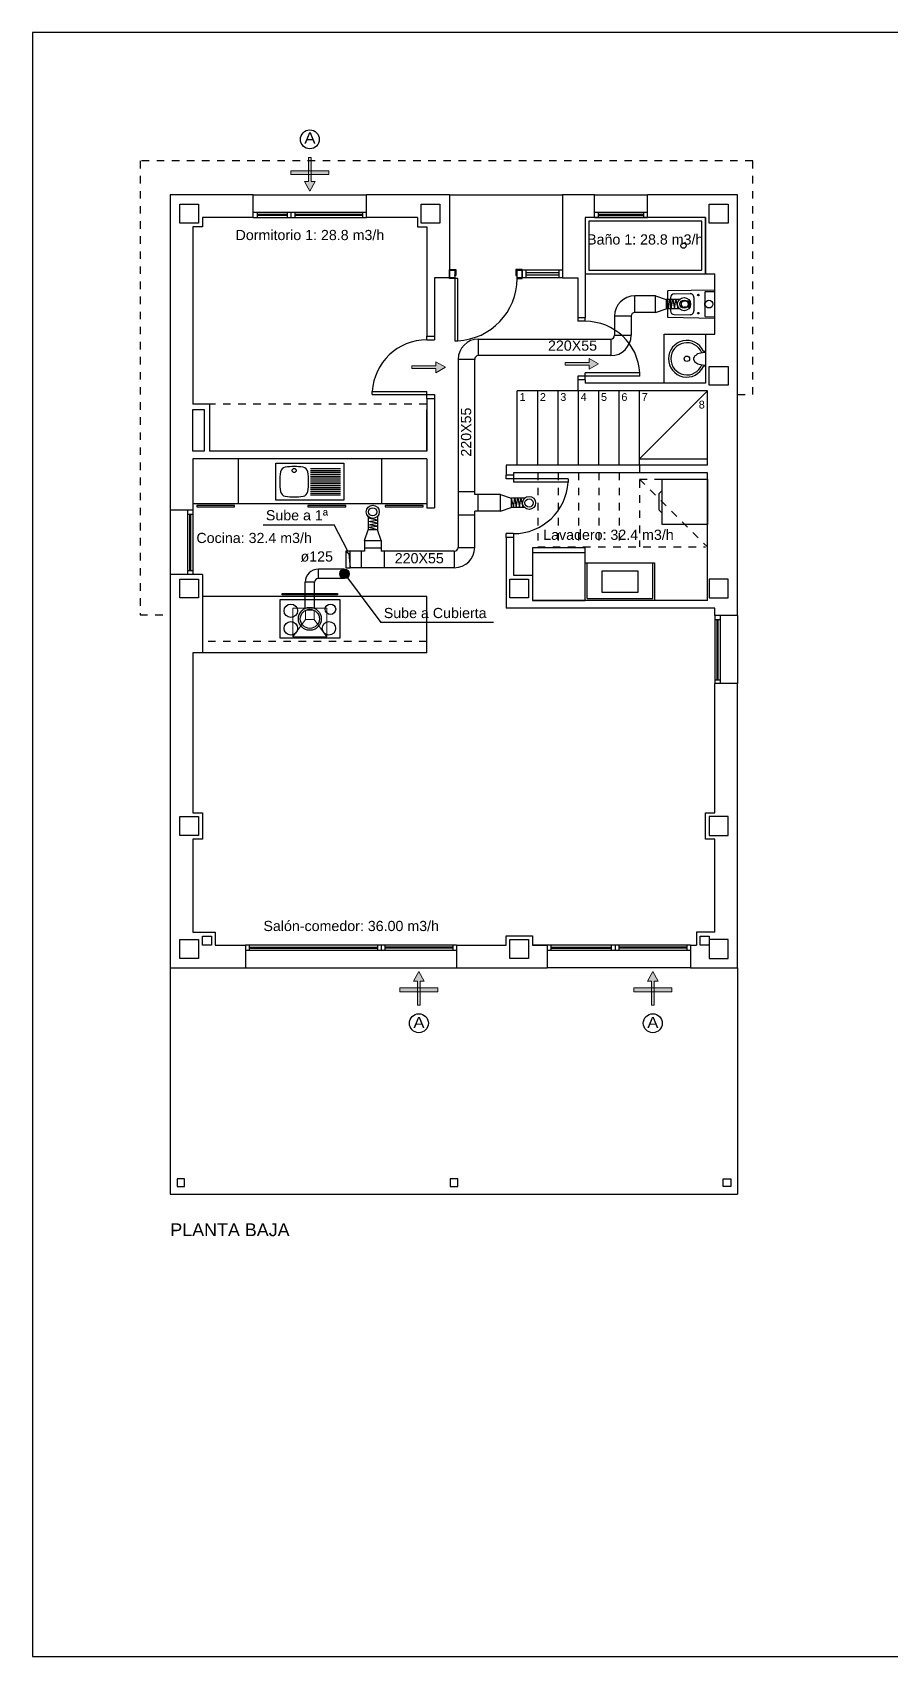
# Model space of a CAD drawing. Header units: millimetres. Extents: x 441156 to 441876, y 4514765 to 4515211.
# Drawn here: x 441294.27 to 441305.64, y 4514917.17 to 4514938.7 of the extents above; entities that cross this region are included whole.
import ezdxf
from ezdxf.enums import TextEntityAlignment as Align

# ---------------------------------------------------------------- set-up
doc = ezdxf.new("R2010")
doc.units = ezdxf.units.MM
doc.linetypes.add('CONTINUA', pattern=[0])
doc.linetypes.add('RAYITAS', pattern=[0.375, 0.25, -0.125])
doc.layers.add('01_cartela', color=6, linetype='Continuous', plot=False)
for name, color, linetype in [('01_mono BAJA', 2, 'Continuous'), ('01_proyección', 4, 'RAYITAS'), ('01_textos', 7, 'Continuous'), ('Instalaciones_ventilación_texto', 7, 'Continuous')]:
    doc.layers.add(name, color=color, linetype=linetype)
doc.layers.add('Instalaciones_ventilación_extracción', color=86, linetype='Continuous', lineweight=25)
doc.styles.add('Estilo1', font='swissel.ttf')
doc.styles.add('NIEVES2', font='sanss___.ttf')

# ---------------------------------------------------------------- blocks, each defined once
blk = doc.blocks.new('A$C05441830')
at = {"layer": '01_mono BAJA', "color": 254, "linetype": 'CONTINUA'}
for p, q in [((0.4, 13.25), (0.4, 9.067)), ((1.5, 13.25), (0.4, 13.25)), ((1.5, 12.95), (1.5, 13.25)), ((1.5, 13.25), (3, 13.25)), ((4.1, 13.25), (3, 13.25)), ((3, 12.95), (3, 13.25)), ((4.1, 13.25), (4.1, 12.15)), ((4.1, 13.25), (5.6, 13.25)), ((6.025, 13.25), (5.6, 13.25)), ((5.6, 13.25), (5.6, 12.15)), ((6.025, 12.95), (6.025, 13.25)), ((6.025, 13.25), (6.725, 13.25)), ((7.92, 13.25), (6.725, 13.25)), ((6.725, 12.95), (6.725, 13.25)), ((7.92, 7.67), (7.92, 13.25)), ((0.775, 12.95), (0.775, 12.875)), ((1.5, 12.95), (0.825, 12.95)), ((0.825, 12.95, 0), (0.825, 12.825, 0)), ((1.5, 13.02, 0), (3, 13.02, 0)), ((1.5, 12.95, 0), (3, 12.95, 0)), ((1.55, 13.02), (1.55, 12.95)), ((1.55, 12.992), (1.95, 12.992, 0)), ((1.55, 12.978), (1.95, 12.978, 0)), ((1.95, 13.02, 0), (1.95, 12.95, 0)), ((2, 13.02, 0), (2, 12.95, 0)), ((2.05, 13.02, 0), (2.05, 12.95, 0)), ((2.05, 12.992, 0), (2.95, 12.992, 0)), ((2.05, 12.978, 0), (2.95, 12.978, 0)), ((2.95, 13.02, 0), (2.95, 12.95, 0)), ((3.675, 12.95), (3, 12.95, 0)), ((3.675, 12.95, 0), (3.675, 12.825, 0)), ((5.9, 12.95), (5.9, 11.622)), ((6.025, 12.95), (5.9, 12.95)), ((6.025, 13.02), (6.725, 13.02)), ((6.025, 12.95), (6.725, 12.95)), ((6.075, 12.95), (6.075, 13.02)), ((6.075, 12.992), (6.675, 12.992)), ((6.075, 12.978), (6.675, 12.978)), ((6.675, 12.95), (6.675, 13.02)), ((7.495, 12.95), (6.725, 12.95)), ((7.495, 12.95, 0), (7.495, 12.2, 0)), ((0.775, 12.875), (0.7, 12.875)), ((0.7, 12.825), (0.7, 10.475)), ((0.825, 12.825, 0), (0.7, 12.825, 0)), ((3.675, 12.825, 0), (3.8, 12.825, 0)), ((3.8, 12.825), (3.8, 11.375)), ((3.9, 12.15), (3.9, 11.375)), ((4.1, 12.15), (3.9, 12.15)), ((4.11, 12.15), (4.17, 12.15)), ((4.17, 12.18), (4.17, 12.15)), ((4.185, 12.25), (4.185, 12.19)), ((4.98, 12.25), (4.98, 12.19)), ((4.995, 12.18), (4.995, 12.15)), ((5.065, 12.25), (5.065, 12.15)), ((5.6, 12.25), (5.065, 12.25)), ((5.6, 12.15), (5.065, 12.15)), ((5.115, 12.25), (5.115, 12.15)), ((5.55, 12.217), (5.115, 12.217)), ((5.55, 12.183), (5.115, 12.183)), ((5.55, 12.25), (5.55, 12.15)), ((5.6, 12.15), (5.8, 12.15)), ((5.8, 12.15), (5.8, 11.622)), ((7.495, 12.2), (7.62, 12.2)), ((7.62, 11.4), (7.62, 12.2)), ((7.03, 11.886), (7.03, 11.713)), ((7.08, 11.936), (7.29, 11.939)), ((7.34, 11.889), (7.34, 11.71)), ((7.493, 11.966), (7.62, 11.968)), ((7.08, 11.663), (7.29, 11.66)), ((7.27, 11.84), (7.21, 11.84)), ((7.27, 11.76), (7.21, 11.76)), ((7.28, 11.83), (7.28, 11.77)), ((7.493, 11.634), (7.62, 11.632)), ((5.8, 11.622), (5.8, 11.572)), ((5.8, 11.622), (5.9, 11.622)), ((5.9, 11.572), (5.8, 11.572)), ((5.9, 11.572), (5.9, 11.622)), ((3.8, 11.325), (3.8, 11.375)), ((3.8, 11.375), (3.9, 11.375)), ((3.8, 11.325), (3.9, 11.325)), ((3.9, 11.375), (3.9, 11.325)), ((6.945, 11.401, 0), (7.495, 11.401, 0)), ((6.945, 10.75), (6.945, 11.401)), ((7.495, 11.4, 0), (7.495, 10.75, 0)), ((7.495, 11.4), (7.62, 11.4)), ((7.339, 11.06, 0), (7.338, 11.09, 0)), ((7.493, 11.171, 0), (7.478, 11.171, 0)), ((7.495, 11.169, 0), (7.495, 10.981, 0)), ((6.624, 10.847), (5.8, 10.847)), ((5.8, 10.847), (5.8, 10.797)), ((5.8, 10.797), (5.8, 10.65)), ((5.9, 10.797), (5.8, 10.797)), ((5.9, 10.797), (5.9, 10.888)), ((6.624, 10.888), (5.9, 10.888)), ((5.9, 10.797), (5.9, 10.75)), ((6.624, 10.847), (6.624, 10.888)), ((7.493, 10.978, 0), (7.478, 10.979, 0)), ((3.077, 10.6), (3.077, 10.642)), ((3.077, 10.642), (3.8, 10.642)), ((3.077, 10.6), (3.9, 10.6)), ((3.8, 10.55), (3.8, 10.642)), ((3.9, 10.6), (3.9, 10.55)), ((5, 9.665), (5, 10.65)), ((5.2, 10.65), (5, 10.65)), ((5.8, 10.65), (5.075, 10.65)), ((5.27, 9.665), (5.27, 10.65)), ((5.54, 9.665), (5.54, 10.65)), ((7.52, 10.65), (5.8, 10.65)), ((5.81, 9.665), (5.81, 10.65)), ((7.495, 10.75), (5.9, 10.75)), ((6.08, 9.665), (6.08, 10.65)), ((6.35, 9.665), (6.35, 10.65)), ((6.62, 9.665), (6.62, 10.65)), ((6.62, 9.75), (7.52, 10.65)), ((7.52, 9.665), (7.52, 10.65)), ((0.92, 10.475), (0.7, 10.475)), ((0.92, 10.475), (0.92, 9.85)), ((3.8, 10.55), (3.8, 9.85)), ((3.8, 10.55), (3.9, 10.55)), ((3.8, 9.85), (3.8, 10.4)), ((3.9, 10.55), (3.9, 9.1)), ((3.8, 9.75), (0.7, 9.75)), ((0.7, 9.75), (0.7, 9.067)), ((3.8, 9.85), (0.92, 9.85)), ((3.8, 9.85), (0.92, 9.85)), ((1.3, 9.75), (1.3, 9.15)), ((3.2, 9.75), (3.2, 9.15)), ((3.8, 9.75), (3.8, 9.1)), ((6.62, 9.75), (7.52, 9.75)), ((1.8, 9.2), (1.8, 9.69)), ((1.8, 9.69), (2.7, 9.69)), ((2.259, 9.62), (2.655, 9.62)), ((2.259, 9.595), (2.655, 9.595)), ((2.259, 9.57), (2.655, 9.57)), ((2.259, 9.545), (2.655, 9.545)), ((2.259, 9.52), (2.655, 9.52)), ((2.259, 9.495), (2.655, 9.495)), ((2.7, 9.69), (2.7, 9.2)), ((7.52, 9.665), (4.85, 9.665)), ((4.85, 9.665), (4.85, 9.532)), ((4.85, 9.482), (4.85, 9.532)), ((4.95, 9.532), (4.85, 9.532)), ((5.674, 9.482), (4.85, 9.482)), ((7.52, 9.565), (4.95, 9.565)), ((4.95, 9.565), (4.95, 9.532)), ((4.95, 9.532), (4.95, 9.441)), ((5.674, 9.482), (5.674, 9.441)), ((7.52, 7.87), (7.52, 9.565)), ((2.259, 9.47), (2.655, 9.47)), ((2.259, 9.445), (2.655, 9.445)), ((2.259, 9.42), (2.655, 9.42)), ((2.259, 9.395), (2.655, 9.395)), ((2.259, 9.37), (2.655, 9.37)), ((2.259, 9.345), (2.655, 9.345)), ((2.259, 9.32), (2.655, 9.32)), ((2.259, 9.295), (2.655, 9.295)), ((2.259, 9.27), (2.655, 9.27)), ((5.674, 9.441), (4.95, 9.441)), ((0.7, 9.067, 0), (0.4, 9.067, 0)), ((0.4, 9.067), (0.4, 8.217)), ((0.63, 9.067), (0.63, 8.217)), ((3.8, 9.15), (0.7, 9.15)), ((0.7, 9.067), (0.7, 8.217)), ((2.7, 9.2), (1.8, 9.2)), ((3.8, 9.1), (3.9, 9.1)), ((0.63, 9.017), (0.7, 9.017)), ((0.658, 8.267), (0.658, 9.017)), ((0.672, 8.267), (0.672, 9.017)), ((4.85, 8.707), (4.85, 8.757)), ((4.95, 8.757), (4.85, 8.757)), ((4.85, 8.707), (4.85, 7.77)), ((4.95, 8.707), (4.85, 8.707)), ((4.95, 8.757), (4.95, 8.707)), ((4.95, 8.707), (4.95, 8.205)), ((5.9, 8.5), (5.2, 8.5)), ((0.4, 8.217), (0.4, 3)), ((0.825, 8.217, 0), (0.4, 8.217, 0)), ((0.63, 8.267), (0.7, 8.267)), ((0.825, 8.217, 0), (0.825, 7.175, 0)), ((4.95, 8.205), (5.2, 8.205)), ((5.2, 8.205), (5.2, 7.87)), ((5.925, 7.895), (5.925, 8.37)), ((6.795, 7.895), (6.795, 8.37)), ((3.8, 7.925), (0.825, 7.925)), ((3.8, 7.175), (3.8, 7.925)), ((7.62, 7.77), (4.85, 7.77)), ((7.52, 7.87), (5.2, 7.87)), ((5.925, 7.895), (6.795, 7.895)), ((7.62, 7.67), (7.62, 7.77)), ((7.92, 7.67, 0), (7.62, 7.67, 0)), ((7.62, 7.67, 0), (7.62, 6.77, 0)), ((7.62, 7.62, 0), (7.69, 7.62, 0)), ((7.648, 6.82, 0), (7.648, 7.62, 0)), ((7.662, 6.82, 0), (7.662, 7.62, 0)), ((7.69, 7.67, 0), (7.69, 6.77, 0)), ((7.92, 7.67, 0), (7.92, 6.77, 0)), ((0.7, 7.175), (0.7, 5.055)), ((0.825, 7.175), (0.7, 7.175)), ((3.8, 7.175), (0.825, 7.175)), ((7.62, 6.82, 0), (7.69, 6.82, 0)), ((7.62, 5.055), (7.62, 6.77, 0)), ((7.92, 6.77, 0), (7.62, 6.77, 0)), ((7.92, 3), (7.92, 6.77)), ((7.495, 4.705, 0), (7.495, 5.055, 0)), ((7.495, 5.055, 0), (7.62, 5.055, 0)), ((0.7, 4.705), (0.7, 3.47)), ((7.62, 4.705, 0), (7.495, 4.705, 0)), ((7.62, 3.47), (7.62, 4.705)), ((0.7, 3.47), (0.995, 3.47)), ((0.995, 3.47), (0.995, 3.3)), ((7.62, 3.47), (7.375, 3.47)), ((7.375, 3.47), (7.375, 3.3, 0)), ((0.995, 3.3), (1.395, 3.3)), ((1.395, 3.3), (1.395, 3)), ((4.195, 3.3, 0), (1.395, 3.3)), ((1.445, 3.3), (1.445, 3.23)), ((1.445, 3.272, 0), (3.145, 3.272, 0)), ((1.445, 3.258, 0), (3.145, 3.258, 0)), ((3.145, 3.3, 0), (3.145, 3.23, 0)), ((3.195, 3.3, 0), (3.195, 3.23, 0)), ((3.245, 3.3, 0), (3.245, 3.23, 0)), ((4.145, 3.272, 0), (3.245, 3.272, 0)), ((4.145, 3.258, 0), (3.245, 3.258, 0)), ((4.145, 3.3, 0), (4.145, 3.23, 0)), ((4.195, 3.3, 0), (4.85, 3.3, 0)), ((4.195, 3.3, 0), (4.195, 3, 0)), ((5.2, 3.3), (5.395, 3.3)), ((5.395, 3.3, 0), (5.2, 3.3, 0)), ((7.295, 3.3, 0), (5.395, 3.3, 0)), ((5.395, 3.3, 0), (5.395, 3, 0)), ((5.445, 3.3, 0), (5.445, 3.23, 0)), ((5.445, 3.272, 0), (6.246, 3.272, 0)), ((5.445, 3.258, 0), (6.246, 3.258, 0)), ((6.246, 3.3, 0), (6.246, 3.23, 0)), ((6.295, 3.3, 0), (6.295, 3.23, 0)), ((6.345, 3.3, 0), (6.345, 3.23, 0)), ((7.245, 3.272, 0), (6.345, 3.272, 0)), ((7.245, 3.258, 0), (6.345, 3.258, 0)), ((7.245, 3.3, 0), (7.245, 3.23, 0)), ((7.295, 3.3), (7.375, 3.3)), ((7.295, 3.3, 0), (7.295, 3, 0)), ((4.195, 3.23, 0), (1.395, 3.23)), ((7.295, 3.23, 0), (5.395, 3.23, 0)), ((0.4, 3), (1.395, 3)), ((0.4, 3), (0.4, 0)), ((1.395, 3), (4.195, 3, 0)), ((4.195, 3, 0), (5.395, 3, 0)), ((7.295, 3, 0), (5.395, 3, 0)), ((7.295, 3), (7.92, 3)), ((7.92, 3), (7.92, 0)), ((0.4, 0, 0), (7.92, 0))]:
    blk.add_line(p, q, dxfattribs=at)
for points in [[(0.775, 12.875), (0.525, 12.875), (0.525, 13.125), (0.775, 13.125), (0.775, 12.875)], [(3.975, 12.875), (3.725, 12.875), (3.725, 13.125), (3.975, 13.125), (3.975, 12.875)], [(7.495, 12.2), (7.495, 12.95), (5.9, 12.95), (5.9, 12.2)], [(7.545, 13.125), (7.795, 13.125), (7.795, 12.875), (7.545, 12.875), (7.545, 13.125)], [(7.445, 12.25), (7.445, 12.9), (5.95, 12.9), (5.95, 12.25)], [(4.185, 12.26), (4.185, 12.25), (4.1, 12.25), (4.1, 12.26)], [(4.17, 12.15), (4.1, 12.15), (4.1, 12.25), (4.17, 12.25)], [(4.17, 12.15), (4.17, 12.14), (4.1, 12.14), (4.1, 12.15)], [(4.185, 12.19), (4.185, 12.18), (4.17, 12.18), (4.17, 12.19)], [(4.17, 12.14), (4.17, 11.315), (4.21, 11.315), (4.21, 12.14)], [(4.98, 12.26), (4.98, 12.25), (5.065, 12.25), (5.065, 12.26)], [(4.98, 12.19), (4.98, 12.18), (4.995, 12.18), (4.995, 12.19)], [(4.995, 12.15), (4.995, 12.14), (5.065, 12.14), (5.065, 12.15)], [(7.545, 10.975), (7.795, 10.975), (7.795, 10.725), (7.545, 10.725), (7.545, 10.975)], [(0.7, 10.405), (0.85, 10.405), (0.85, 9.85), (0.7, 9.85)], [(2.225, 9.13), (2.225, 9.11), (2.725, 9.11), (2.725, 9.13)], [(3.25, 9.13), (3.25, 9.11), (3.75, 9.11), (3.75, 9.13)], [(5.2, 8.57), (5.2, 7.87), (5.9, 7.87), (5.9, 8.57)], [(5.9, 8.37), (6.82, 8.37), (6.82, 7.87), (5.9, 7.87)], [(0.775, 7.905), (0.525, 7.905), (0.525, 8.155), (0.775, 8.155), (0.775, 7.905)], [(5.15, 7.905), (4.9, 7.905), (4.9, 8.155), (5.15, 8.155), (5.15, 7.905)], [(7.545, 7.905), (7.795, 7.905), (7.795, 8.155), (7.545, 8.155), (7.545, 7.905)], [(1.85, 7.377), (2.65, 7.377), (2.65, 7.877), (1.85, 7.877)], [(2.618, 7.945), (1.883, 7.945), (1.883, 7.965), (2.618, 7.965)], [(0.775, 4.755), (0.525, 4.755), (0.525, 5.005), (0.775, 5.005), (0.775, 4.755)], [(7.545, 4.755), (7.795, 4.755), (7.795, 5.005), (7.545, 5.005), (7.545, 4.755)], [(0.775, 3.125), (0.525, 3.125), (0.525, 3.375), (0.775, 3.375), (0.775, 3.125)], [(0.825, 3.42), (0.945, 3.42), (0.945, 3.3), (0.825, 3.3)], [(5.15, 3.125), (4.9, 3.125), (4.9, 3.375), (5.15, 3.375), (5.15, 3.125)], [(7.425, 3.42), (7.545, 3.42), (7.545, 3.3), (7.425, 3.3)], [(7.545, 3.125), (7.795, 3.125), (7.795, 3.375), (7.545, 3.375), (7.545, 3.125)], [(7.73, 0.2), (7.83, 0.2), (7.83, 0.1), (7.73, 0.1)]]:
    blk.add_lwpolyline(points, close=True, dxfattribs=at)
for points in [[(4.995, 12.25), (4.995, 12.15)], [(5.065, 12.15), (5.065, 12.25)], [(4.85, 3.3), (4.85, 3.425), (5.2, 3.425), (5.2, 3.3)]]:
    blk.add_lwpolyline(points, dxfattribs=at)
at = {"layer": '01_mono BAJA', "color": 254, "linetype": 'CONTINUA', "flags": 128}
blk.add_lwpolyline([(7.62, 11.981, 0.414214), (7.616, 11.985), (7.615, 11.985), (6.995, 11.975, 0.436396), (6.99, 11.971), (6.99, 11.629, 0.436396), (6.995, 11.625), (7.615, 11.615), (7.616, 11.615, 0.414214), (7.62, 11.619)], format="xyb", close=True, dxfattribs=at)
at = {"layer": '01_mono BAJA', "color": 254, "linetype": 'CONTINUA', "elevation": 0}
for points in [[(6.92, 9.48), (7.52, 9.48), (7.52, 8.88), (6.92, 8.88)], [(0.753, 9.13), (0.753, 9.11), (1.253, 9.11), (1.253, 9.13)], [(6.124, 8.263), (6.596, 8.263), (6.596, 7.977), (6.124, 7.977)], [(0.59, 0.2), (0.49, 0.2), (0.49, 0.1), (0.59, 0.1)], [(4.21, 0.2), (4.11, 0.2), (4.11, 0.1), (4.21, 0.1)]]:
    blk.add_lwpolyline(points, close=True, dxfattribs=at)
for points in [[(6.92, 9.03), (6.88, 9.07), (6.88, 9.29), (6.92, 9.33)], [(0.7, 5.055), (0.825, 5.055), (0.825, 4.705), (0.7, 4.705)]]:
    blk.add_lwpolyline(points, dxfattribs=at)
at = {"layer": '01_mono BAJA', "color": 254, "linetype": 'CONTINUA'}
for centre, radius in [((7.202, 12.575), 0.035), ((7.4, 11.92), 0.01), ((7.54, 11.8), 0.051), ((7.4, 11.68), 0.01), ((7.248, 11.075, 0), 0.036), ((2.042, 9.594), 0.0275), ((1.998, 7.734), 0.089), ((2.25, 7.627), 0.152), ((2.25, 7.627), 0.127), ((2.523, 7.754), 0.0693), ((1.998, 7.501), 0.089), ((2.503, 7.501), 0.089)]:
    blk.add_circle(centre, radius, dxfattribs=at)
for centre, radius, start, end in [((4.169, 12.14), 0.827, 272.8856, 359.9505), ((7.08, 11.886), 0.05, 90.924, 180), ((7.29, 11.889), 0.05, 0, 90.924), ((10.465, 11.8), 2.982, 176.9359, 183.0641), ((7.494, 11.959), 0.007, 90.924, 176.9359), ((7.08, 11.713), 0.05, 180, 269.076), ((7.21, 11.8), 0.04, 90, 270), ((7.27, 11.83), 0.01, 0, 90), ((7.27, 11.77), 0.01, 270, 0), ((7.29, 11.71), 0.05, 269.076, 0), ((7.494, 11.641), 0.007, 183.0641, 269.076), ((5.9, 10.847), 0.725, 3.2758, 90), ((3.8, 10.6), 0.725, 90, 176.7242), ((7.248, 11.075, 0), 0.243, 24.8749, 335.1251), ((7.248, 11.075, 0), 0.213, 22.0656, 338.0564), ((7.386, 11.075, 0), 0.0498, 135.6956, 162.5904), ((7.386, 11.075, 0), 0.0498, 197.9532, 224.3044), ((7.453, 11.009, 0), 0.143, 106.8165, 135.6956), ((7.453, 11.14, 0), 0.143, 224.3044, 253.1835), ((7.492, 10.879, 0), 0.279, 89.383, 106.8165), ((7.492, 11.271, 0), 0.279, 253.1835, 270.617), ((7.479, 11.183, 0), 0.0128, 210.5291, 266.214), ((7.493, 11.169, 0), 0.0027, 0, 83.3159), ((7.479, 10.966, 0), 0.0128, 93.786, 149.4709), ((7.493, 10.981, 0), 0.0027, 276.6841, 0), ((2.6, 9.445), 0.75, 169.8852, 190.1148), ((1.936, 9.564), 0.075, 99.0787, 169.8852), ((2.042, 8.897), 0.75, 80.9213, 99.0787), ((2.149, 9.564), 0.075, 10.1148, 80.9213), ((1.484, 9.445), 0.75, 349.8852, 10.1148), ((1.936, 9.327), 0.075, 190.1148, 260.9213), ((2.149, 9.327), 0.075, 279.0787, 349.8852), ((4.95, 9.482), 0.725, 270, 356.7242), ((2.042, 9.993), 0.75, 260.9213, 279.0787)]:
    blk.add_arc(centre, radius, start, end, dxfattribs=at)
at = {"layer": '01_proyección', "color": 120, "ltscale": 0.25}
for p, q in [((3.8, 10.475), (0.92, 10.475)), ((5.27, 9.565), (5.27, 8.58)), ((5.54, 9.565), (5.54, 8.58)), ((5.81, 9.565), (5.81, 8.58)), ((6.08, 9.565), (6.08, 8.58)), ((6.35, 9.565), (6.35, 8.58)), ((6.62, 9.665), (6.62, 8.58)), ((6.62, 9.48), (7.52, 9.48)), ((6.62, 9.48), (7.52, 8.58)), ((5.27, 8.58), (7.495, 8.58)), ((3.8, 7.325), (0.825, 7.325))]:
    blk.add_line(p, q, dxfattribs=at)
at = {"layer": '01_proyección', "color": 120, "ltscale": 0.25, "elevation": 0}
blk.add_lwpolyline([(7.92, 10.6), (8.12, 10.6), (8.12, 13.7), (0, 13.7), (0, 7.68), (0.4, 7.68)], dxfattribs=at)
at = {"layer": '01_mono BAJA', "color": 254, "linetype": 'CONTINUA', "style": 'NIEVES2'}
for s, p in [('1', (5.069, 10.517)), ('2', (5.339, 10.517)), ('3', (5.609, 10.517)), ('4', (5.879, 10.517)), ('5', (6.149, 10.517)), ('6', (6.419, 10.517)), ('7', (6.689, 10.517)), ('8', (7.445, 10.416))]:
    blk.add_text(s, height=0.103, dxfattribs=at).set_placement(p, align=Align.CENTER)

msp = doc.modelspace()

# ---------------------------------------------------------------- hatches: boundary and pattern name
at = {"layer": 'Instalaciones_ventilación_extracción'}
h = msp.add_hatch(color=256, dxfattribs=at)
h.dxf.hatch_style = 1
edge = h.paths.add_edge_path()
edge.add_arc((441298.40783035, 4514931.52526225), 0.0625, 90, 450)
at = {"layer": 'Instalaciones_ventilación_texto', "lineweight": 0}
for points in [[(441297.96568108, 4514937.04492826), (441297.9657444, 4514936.72680925), (441298.01956152, 4514936.72681996), (441297.94783035, 4514936.60123238), (441297.87604918, 4514936.72679139), (441297.92986631, 4514936.72680211), (441297.92980299, 4514937.04492112)], [(441298.19892362, 4514936.86917207), (441298.19893362, 4514936.81894275), (441297.69664043, 4514936.81884277), (441297.69663044, 4514936.86907209)], [(441299.30012505, 4514934.28211413), (441299.61824407, 4514934.28217744), (441299.61823336, 4514934.33599457), (441299.74382093, 4514934.2642634), (441299.61826192, 4514934.19248223), (441299.61825121, 4514934.24629936), (441299.3001322, 4514934.24623604)], [(441301.33012728, 4514934.32683551), (441301.64824629, 4514934.32689882), (441301.64823558, 4514934.38071595), (441301.77382316, 4514934.30898478), (441301.64826415, 4514934.23720361), (441301.64825344, 4514934.29102074), (441301.33013442, 4514934.29095742)], [(441299.41075946, 4514925.80749864), (441299.41082278, 4514926.12561765), (441299.4646399, 4514926.12560694), (441299.39290873, 4514926.25119452), (441299.32112757, 4514926.1256355), (441299.37494469, 4514926.12562479), (441299.37488137, 4514925.80750578)], [(441302.5109429, 4514925.80753242), (441302.51100622, 4514926.12565143), (441302.56482334, 4514926.12564072), (441302.49309217, 4514926.2512283), (441302.42131101, 4514926.12566928), (441302.47512813, 4514926.12565857), (441302.47506481, 4514925.80753956)], [(441299.644002, 4514925.98325483), (441299.644012, 4514926.03348415), (441299.14171882, 4514926.03358413), (441299.14170882, 4514925.98335481)], [(441302.74418544, 4514925.98328861), (441302.74419544, 4514926.03351793), (441302.24190225, 4514926.03361791), (441302.24189226, 4514925.98338859)]]:
    msp.add_hatch(color=10, dxfattribs=at).paths.add_polyline_path(points)

# ---------------------------------------------------------------- linework, layer by layer
at = {"layer": '01_cartela', "color": 3}
msp.add_lwpolyline([(441294.27109342, 4514938.70368948), (441294.27109342, 4514917.16866547), (441324.90908148, 4514917.16866547), (441324.90908148, 4514938.70368948)], close=True, dxfattribs=at)
at = {"layer": '01_textos'}
for p, q in [((441297.32646776, 4514932.17381732, 0.00000336), (441298.27073664, 4514932.17381732, 0.00000336)), ((441298.45279877, 4514931.82622782, 0.00000389), (441298.27073664, 4514932.17381732, 0.00000336)), ((441298.40783035, 4514931.52526225, 0.00000389), (441298.88935894, 4514930.87780097, 0.00000565)), ((441300.38309082, 4514930.87780097, 0.00000565), (441298.88935894, 4514930.87780097, 0.00000565))]:
    msp.add_line(p, q, dxfattribs=at)
for centre in [(441297.94772871, 4514937.2864379, 0.0000052), (441299.39280709, 4514925.56598899, 0.00000664), (441302.49299053, 4514925.56602278, 0.0000052)]:
    msp.add_circle(centre, 0.12523844, dxfattribs=at)
at = {"layer": 'Instalaciones_ventilación_extracción'}
for p, q in [((441302.52971399, 4514935.21121597, 0.0000052), (441302.25573284, 4514935.21121597, 0.0000052)), ((441302.25573284, 4514934.99121597, 0.0000052), (441302.25573284, 4514935.21121597, 0.0000052)), ((441302.52971399, 4514935.21121597, 0.0000052), (441302.66964891, 4514935.16371597, 0.0000052)), ((441302.52971399, 4514934.99121597, 0.0000052), (441302.52971399, 4514935.21121597, 0.0000052)), ((441302.84760055, 4514935.16371597, 0.0000052), (441302.66964891, 4514935.16371597, 0.0000052)), ((441302.66964891, 4514935.16371597, 0.0000052), (441302.66964891, 4514935.03871597, 0.0000052)), ((441302.66964891, 4514935.16371597, 0.0000052), (441302.70283333, 4514935.03871597, 0.0000052)), ((441302.70283333, 4514935.03871597, 0.0000052), (441302.7188512, 4514935.16371597, 0.0000052)), ((441302.7188512, 4514935.16371597, 0.0000052), (441302.73765387, 4514935.03871597, 0.0000052)), ((441302.73765387, 4514935.03871597, 0.0000052), (441302.75862473, 4514935.16371597, 0.0000052)), ((441302.75862473, 4514935.16371597, 0.0000052), (441302.78222332, 4514935.03871597, 0.0000052)), ((441302.78222332, 4514935.03871597, 0.0000052), (441302.79963571, 4514935.16371597, 0.0000052)), ((441302.79963571, 4514935.16371597, 0.0000052), (441302.82470735, 4514935.03871597, 0.0000052)), ((441302.20573284, 4514934.94121597, 0.0000052), (441301.98573284, 4514934.94121597, 0.0000052)), ((441301.98573285, 4514934.94121597, 0.0000052), (441301.98573285, 4514934.68852031, 0.0000052)), ((441302.20573284, 4514934.94121597, 0.0000052), (441302.20573284, 4514934.68852031, 0.0000052)), ((441302.52971399, 4514934.99121597, 0.0000052), (441302.25573284, 4514934.99121597, 0.0000052)), ((441302.52971399, 4514934.99121597, 0.0000052), (441302.66964891, 4514935.03871597, 0.0000052)), ((441302.84760055, 4514935.03871597, 0.0000052), (441302.66964891, 4514935.03871597, 0.0000052)), ((441300.18209323, 4514934.63852031, 0.00000389), (441301.93573285, 4514934.63852031, 0.0000052)), ((441300.18210673, 4514934.41852031, 0.00000389), (441300.18210673, 4514934.63852031, 0.00000389)), ((441301.93573285, 4514934.63852031, 0.0000052), (441301.93573285, 4514934.41852031, 0.0000052)), ((441301.98573285, 4514934.68852031, 0.0000052), (441302.20573284, 4514934.68852031, 0.0000052)), ((441299.91210673, 4514934.36852031, 0.00000389), (441299.91210673, 4514931.87622782, 0.00000389)), ((441300.13210673, 4514934.36852031, 0.00000389), (441299.91210673, 4514934.36852031, 0.00000389)), ((441300.13210673, 4514932.57540479, 0.00000389), (441300.13210673, 4514934.36852031, 0.00000389)), ((441301.93573285, 4514934.41852031, 0.0000052), (441300.18210673, 4514934.41852031, 0.00000389)), ((441299.91210673, 4514932.61627892, 0.00000389), (441300.13210673, 4514932.61627892, 0.00000389)), ((441300.4751245, 4514932.57540479, 0.0000052), (441300.13210673, 4514932.57540479, 0.00000389)), ((441300.17310673, 4514932.57540479, 0.00000389), (441300.17310673, 4514932.35540479, 0.00000389)), ((441300.4751245, 4514932.57540479, 0.0000052), (441300.61505941, 4514932.52790479, 0.0000052)), ((441300.4751245, 4514932.35540479, 0.0000052), (441300.4751245, 4514932.57540479, 0.0000052)), ((441300.13210673, 4514931.87622782, 0.00000389), (441300.13210673, 4514932.35540479, 0.00000389)), ((441300.4751245, 4514932.35540479, 0.0000052), (441300.13210673, 4514932.35540479, 0.00000389)), ((441300.4751245, 4514932.35540479, 0.0000052), (441300.61505941, 4514932.40290479, 0.0000052)), ((441300.79301106, 4514932.52790479, 0.0000052), (441300.61505941, 4514932.52790479, 0.0000052)), ((441300.61505941, 4514932.52790479, 0.0000052), (441300.61505941, 4514932.40290479, 0.0000052)), ((441300.61505941, 4514932.52790479, 0.0000052), (441300.64824384, 4514932.40290479, 0.0000052)), ((441300.79301106, 4514932.40290479, 0.0000052), (441300.61505941, 4514932.40290479, 0.0000052)), ((441300.64824384, 4514932.40290479, 0.0000052), (441300.66426171, 4514932.52790479, 0.0000052)), ((441300.66426171, 4514932.52790479, 0.0000052), (441300.68306438, 4514932.40290479, 0.0000052)), ((441300.68306438, 4514932.40290479, 0.0000052), (441300.70403524, 4514932.52790479, 0.0000052)), ((441300.70403524, 4514932.52790479, 0.0000052), (441300.72763382, 4514932.40290479, 0.0000052)), ((441300.72763382, 4514932.40290479, 0.0000052), (441300.74504621, 4514932.52790479, 0.0000052)), ((441300.74504621, 4514932.52790479, 0.0000052), (441300.77011785, 4514932.40290479, 0.0000052)), ((441298.71839275, 4514932.28668936, 0.00000389), (441298.71839275, 4514932.10873772, 0.00000389)), ((441298.84339275, 4514932.23872451, 0.00000389), (441298.71839275, 4514932.26379615, 0.00000389)), ((441298.71839275, 4514932.22131212, 0.00000389), (441298.84339275, 4514932.23872451, 0.00000389)), ((441298.84339275, 4514932.19771354, 0.00000389), (441298.71839275, 4514932.22131212, 0.00000389)), ((441298.71839275, 4514932.17674268, 0.00000389), (441298.84339275, 4514932.19771354, 0.00000389)), ((441298.84339275, 4514932.15794001, 0.00000389), (441298.71839275, 4514932.17674268, 0.00000389)), ((441298.71839275, 4514932.14192214, 0.00000389), (441298.84339275, 4514932.15794001, 0.00000389)), ((441298.84339275, 4514932.10873772, 0.00000389), (441298.71839275, 4514932.14192214, 0.00000389)), ((441298.84339275, 4514932.28668936, 0.00000389), (441298.84339275, 4514932.10873772, 0.00000389)), ((441299.91210673, 4514932.30691779, 0.00000389), (441300.13210673, 4514932.30691779, 0.00000389)), ((441298.67089275, 4514931.9688028, 0.00000389), (441298.71839275, 4514932.10873772, 0.00000389)), ((441298.67089275, 4514931.9688028, 0.00000389), (441298.89089275, 4514931.9688028, 0.00000389)), ((441298.67089275, 4514931.9688028, 0.00000389), (441298.67089275, 4514931.82622782, 0.00000389)), ((441298.84339275, 4514932.10873772, 0.00000389), (441298.71839275, 4514932.10873772, 0.00000389)), ((441298.89089275, 4514931.9688028, 0.00000389), (441298.84339275, 4514932.10873772, 0.00000389)), ((441298.89089275, 4514931.9688028, 0.00000389), (441298.89089275, 4514931.82622782, 0.00000389)), ((441298.42529877, 4514931.82622782, 0.00000389), (441298.42529877, 4514931.60622782, 0.00000389)), ((441298.48029877, 4514931.82622782, 0.00000389), (441298.42529877, 4514931.82622782, 0.00000389)), ((441298.42529877, 4514931.82622782, 0.00000389), (441298.46227813, 4514931.79446995, 0.00000389)), ((441298.46227813, 4514931.79446995, 0.00000389), (441298.48029877, 4514931.60622782, 0.00000389)), ((441298.48029877, 4514931.60622782, 0.00000389), (441298.48029877, 4514931.82622782, 0.00000389)), ((441298.48029877, 4514931.60622782, 0.00000389), (441298.48029877, 4514931.82622782, 0.00000389)), ((441298.67089275, 4514931.82622782, 0.00000389), (441298.48029877, 4514931.82622782, 0.00000389)), ((441298.62967044, 4514931.82622782, 0.00000389), (441298.62967044, 4514931.60622782, 0.00000389)), ((441298.89089275, 4514931.86722782, 0.00000389), (441298.67089275, 4514931.86722782, 0.00000389)), ((441299.86210673, 4514931.82622782, 0.00000389), (441298.89089275, 4514931.82622782, 0.00000389)), ((441298.93162572, 4514931.82622782, 0.00000389), (441298.93162572, 4514931.60622782, 0.00000389)), ((441299.86210673, 4514931.82622782, 0.00000389), (441299.86210673, 4514931.60622782, 0.00000389)), ((441299.91210673, 4514931.87622782, 0.00000389), (441300.13210673, 4514931.87622782, 0.00000389)), ((441298.40783035, 4514931.58776225, 0.00000389), (441298.06026384, 4514931.58776225, 0.0000052)), ((441298.06026384, 4514931.46276225, 0.0000052), (441298.06026384, 4514931.58776225, 0.0000052)), ((441298.42529877, 4514931.60622782, 0.00000389), (441298.48029877, 4514931.60622782, 0.00000389)), ((441298.67089275, 4514931.60622782, 0.00000389), (441298.48029877, 4514931.60622782, 0.00000389)), ((441299.86210673, 4514931.60622782, 0.00000389), (441298.67089275, 4514931.60622782, 0.00000389)), ((441297.88526384, 4514931.06981403, 0.0000052), (441297.88526384, 4514931.41276225, 0.0000052)), ((441298.01026384, 4514931.41276225, 0.0000052), (441297.88526384, 4514931.41276225, 0.0000052)), ((441298.01026384, 4514931.06981403, 0.0000052), (441298.01026384, 4514931.41276225, 0.0000052)), ((441298.01026384, 4514931.06981403, 0.0000052), (441298.01026384, 4514931.3765751, 0.0000052)), ((441298.40783035, 4514931.46276225, 0.00000389), (441298.06026384, 4514931.46276225, 0.0000052))]:
    msp.add_line(p, q, dxfattribs=at)
for centre, radius in [((441302.90783035, 4514935.10121597, 0.0000052), 0.08679792), ((441302.90783035, 4514935.10121597, 0.0000052), 0.05461261), ((441298.78089275, 4514932.34691915, 0.00000389), 0.08679792), ((441298.78089275, 4514932.34691915, 0.00000389), 0.05461261), ((441300.85324085, 4514932.46540479, 0.0000052), 0.08679792), ((441300.85324085, 4514932.46540479, 0.0000052), 0.05461261), ((441298.40783035, 4514931.52526225, 0.00000389), 0.0625)]:
    msp.add_circle(centre, radius, dxfattribs=at)
for centre, radius, start, end in [((441302.25573284, 4514934.94121597, 0.0000052), 0.27, 90, 180), ((441302.25573284, 4514934.94121597, 0.0000052), 0.05, 90, 180), ((441300.18210673, 4514934.36852031, 0.00000389), 0.27, 90, 180), ((441301.93573285, 4514934.68852031, 0.0000052), 0.05, 270, 0), ((441301.93573285, 4514934.68852031, 0.0000052), 0.27, 270, 0), ((441300.18210673, 4514934.36852031, 0.00000389), 0.05, 90, 180), ((441299.86210673, 4514931.87622782, 0.00000389), 0.05, 270, 0), ((441299.86210673, 4514931.87622782, 0.00000389), 0.27, 270, 0), ((441298.06026384, 4514931.41276225, 0.0000052), 0.175, 90, 180), ((441298.06026384, 4514931.41276225, 0.0000052), 0.05, 90, 180)]:
    msp.add_arc(centre, radius, start, end, dxfattribs=at)
at = {"layer": 'Instalaciones_ventilación_texto', "color": 10, "lineweight": 0}
for points in [[(441297.96568108, 4514937.04492826), (441297.9657444, 4514936.72680925), (441298.01956152, 4514936.72681996), (441297.94783035, 4514936.60123238), (441297.87604918, 4514936.72679139), (441297.92986631, 4514936.72680211), (441297.92980299, 4514937.04492112)], [(441298.19892362, 4514936.86917207), (441298.19893362, 4514936.81894275), (441297.69664043, 4514936.81884277), (441297.69663044, 4514936.86907209)], [(441299.30012505, 4514934.28211413), (441299.61824407, 4514934.28217744), (441299.61823336, 4514934.33599457), (441299.74382093, 4514934.2642634), (441299.61826192, 4514934.19248223), (441299.61825121, 4514934.24629936), (441299.3001322, 4514934.24623604)], [(441301.33012728, 4514934.32683551), (441301.64824629, 4514934.32689882), (441301.64823558, 4514934.38071595), (441301.77382316, 4514934.30898478), (441301.64826415, 4514934.23720361), (441301.64825344, 4514934.29102074), (441301.33013442, 4514934.29095742)], [(441299.41075946, 4514925.80749864), (441299.41082278, 4514926.12561765), (441299.4646399, 4514926.12560694), (441299.39290873, 4514926.25119452), (441299.32112757, 4514926.1256355), (441299.37494469, 4514926.12562479), (441299.37488137, 4514925.80750578)], [(441302.5109429, 4514925.80753242), (441302.51100622, 4514926.12565143), (441302.56482334, 4514926.12564072), (441302.49309217, 4514926.2512283), (441302.42131101, 4514926.12566928), (441302.47512813, 4514926.12565857), (441302.47506481, 4514925.80753956)], [(441299.644002, 4514925.98325483), (441299.644012, 4514926.03348415), (441299.14171882, 4514926.03358413), (441299.14170882, 4514925.98335481)], [(441302.74418544, 4514925.98328861), (441302.74419544, 4514926.03351793), (441302.24190225, 4514926.03361791), (441302.24189226, 4514925.98338859)]]:
    msp.add_lwpolyline(points, close=True, dxfattribs=at)
at = {"layer": 'Instalaciones_ventilación_texto', "color": 10, "lineweight": 0, "elevation": 0.00000546}
for points in [[(441297.72276388, 4514930.68852693), (441297.72276388, 4514931.06981403), (441298.17276381, 4514931.06981403), (441298.17276381, 4514930.68852693)], [(441297.89178364, 4514930.92158443), (441297.89178364, 4514931.04481298), (441298.00374405, 4514931.04481298), (441298.00374405, 4514930.92158443)]]:
    msp.add_lwpolyline(points, close=True, dxfattribs=at)
at = {"layer": 'Instalaciones_ventilación_texto', "color": 10, "lineweight": 0, "elevation": 0.0000052}
for points in [[(441297.89178364, 4514930.92158443), (441297.72276388, 4514930.68852693)], [(441298.00374405, 4514930.92158443), (441298.17276381, 4514930.68852693)]]:
    msp.add_lwpolyline(points, dxfattribs=at)

# ---------------------------------------------------------------- block references
at = {"layer": '01_mono BAJA', "color": 254, "linetype": 'CONTINUA'}
msp.add_blockref('A$C05441830', (441295.6974935, 4514923.30153799, 0.0000052), dxfattribs=at)

# ---------------------------------------------------------------- texts
at = {"layer": '01_textos', "style": 'NIEVES2', "width": 1.098418}
for rotation, p, p2 in [(0.012239667, (441297.8746242, 4514937.2313862, 0.0000052), (441298.02270023, 4514937.23141783, 0.0000052)), (359.987760333, (441299.3196711, 4514925.5024655, 0.00000664), (441299.46774713, 4514925.50243386, 0.00000664)), (359.987760333, (441302.41985454, 4514925.50249928, 0.0000052), (441302.56793057, 4514925.50246765, 0.0000052))]:
    msp.add_text('A', height=0.14733934, rotation=rotation, dxfattribs=at).set_placement(p, p2, align=Align.FIT)
at = {"layer": '01_textos', "style": 'NIEVES2'}
for s, rotation, p in [('Dormitorio 1: 28.8 m3/h', 359.999999917, (441297.94826166, 4514935.9506441, 0.0000052)), ('Baño 1: 28.8 m3/h', 0.000000083, (441302.39305468, 4514935.89177659, 0.00000866)), ('Cocina: 32.4 m3/h', 0.000000083, (441297.20898269, 4514931.93363089, 0.00001733)), ('Lavadero: 32.4 m3/h', 0.000000083, (441301.90547836, 4514931.97590767, 0.00000866)), ('Salón-comedor: 36.00 m3/h', 0.000000083, (441298.49566411, 4514926.78838718, 0.00000919))]:
    msp.add_text(s, height=0.135, rotation=rotation, dxfattribs=at).set_placement(p, align=Align.CENTER)
for s, rotation, p in [('220X55', 359.999999893, (441301.10429353, 4514934.48412841, 0.0000052)), ('220X55', 89.999999917, (441300.08572095, 4514933.07956533, 0.00000389)), ('Sube a 1ª', 359.999999917, (441297.36452071, 4514932.23437277, 0.00000336)), ('ø125', 359.99999992, (441297.82427592, 4514931.68786213, 0.00000546)), ('220X55', 359.999999893, (441299.07274248, 4514931.66464995, 0.00000389)), ('Sube a Cubierta', 359.99999992, (441298.92741189, 4514930.93835642, 0.00000565))]:
    msp.add_text(s, height=0.135, rotation=rotation, dxfattribs=at).set_placement(p)
at = {"layer": '01_textos', "color": 5, "style": 'Estilo1'}
msp.add_text('PLANTA BAJA', height=0.1697265748, dxfattribs=at).set_placement((441296.0978928, 4514922.74270562, 0.0000052))

doc.saveas('drawing.dxf')
